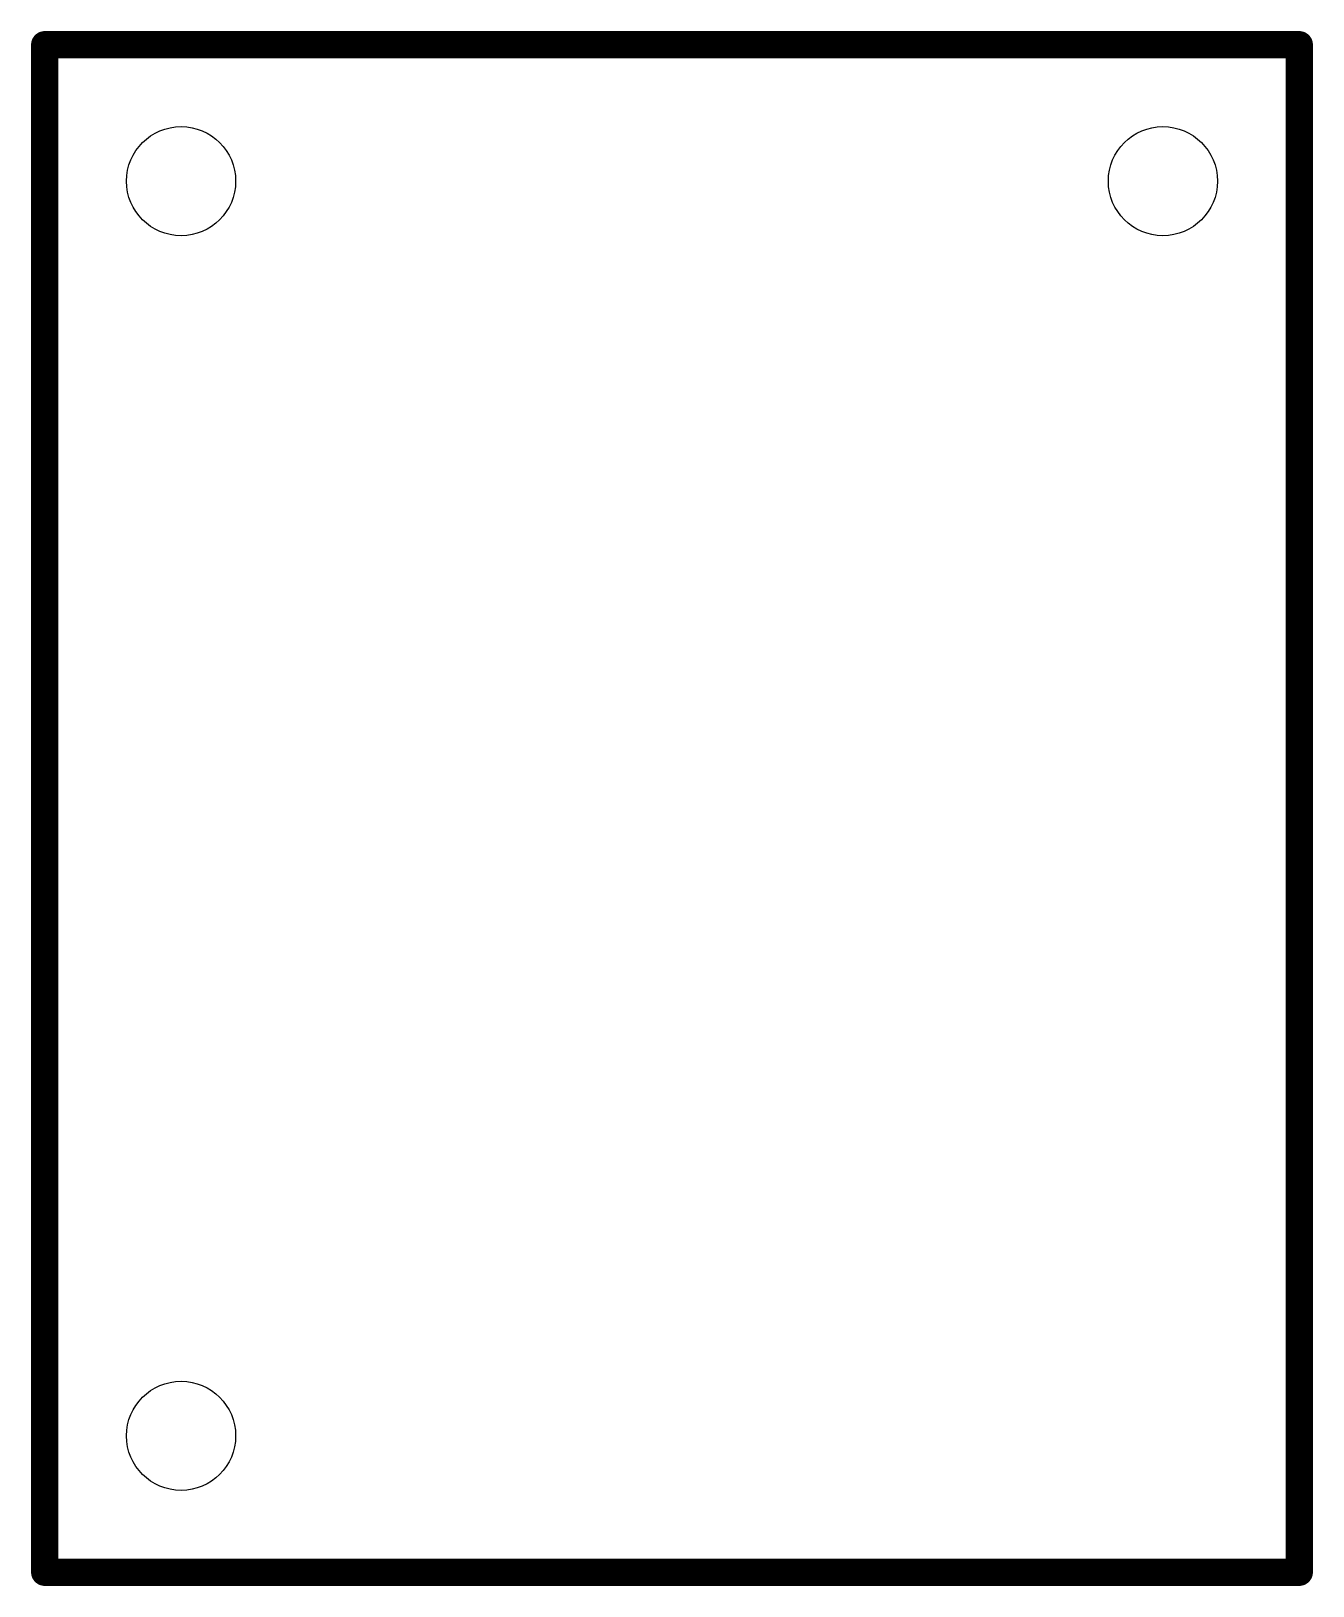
# Model space of a CAD drawing. Extents: x -0.2 to 23.2, y -0.2 to 28.2.
import ezdxf

# ---------------------------------------------------------------- set-up
doc = ezdxf.new("R2010")
doc.units = 0
doc.layers.add('20', color=7, linetype='CONTINUOUS')

msp = doc.modelspace()

# ---------------------------------------------------------------- linework, layer by layer
at = {"layer": '20', "const_width": 0.5}
for points in [[(23, 28), (0, 28)], [(0, 28), (0, 0)], [(23, 0), (23, 28)], [(0, 0), (23, 0)]]:
    msp.add_lwpolyline(points, dxfattribs=at)
at = {"layer": '20', "const_width": 0.25}
for points in [[(0, 28.125, 1), (0, 27.875)], [(0.125, 28, 1), (-0.125, 28)], [(23.125, 28, 1), (22.875, 28)], [(23, 27.875, 1), (23, 28.125)], [(0, 0.125, 1), (0, -0.125)], [(-0.125, 0, 1), (0.125, 0)], [(22.875, 0, 1), (23.125, 0)], [(23, -0.125, 1), (23, 0.125)]]:
    msp.add_lwpolyline(points, format="xyb", dxfattribs=at)
at = {"layer": '20'}
for centre in [(2.5, 25.5), (20.5, 25.5), (2.5, 2.5)]:
    msp.add_circle(centre, 1, dxfattribs=at)

doc.saveas('drawing.dxf')
